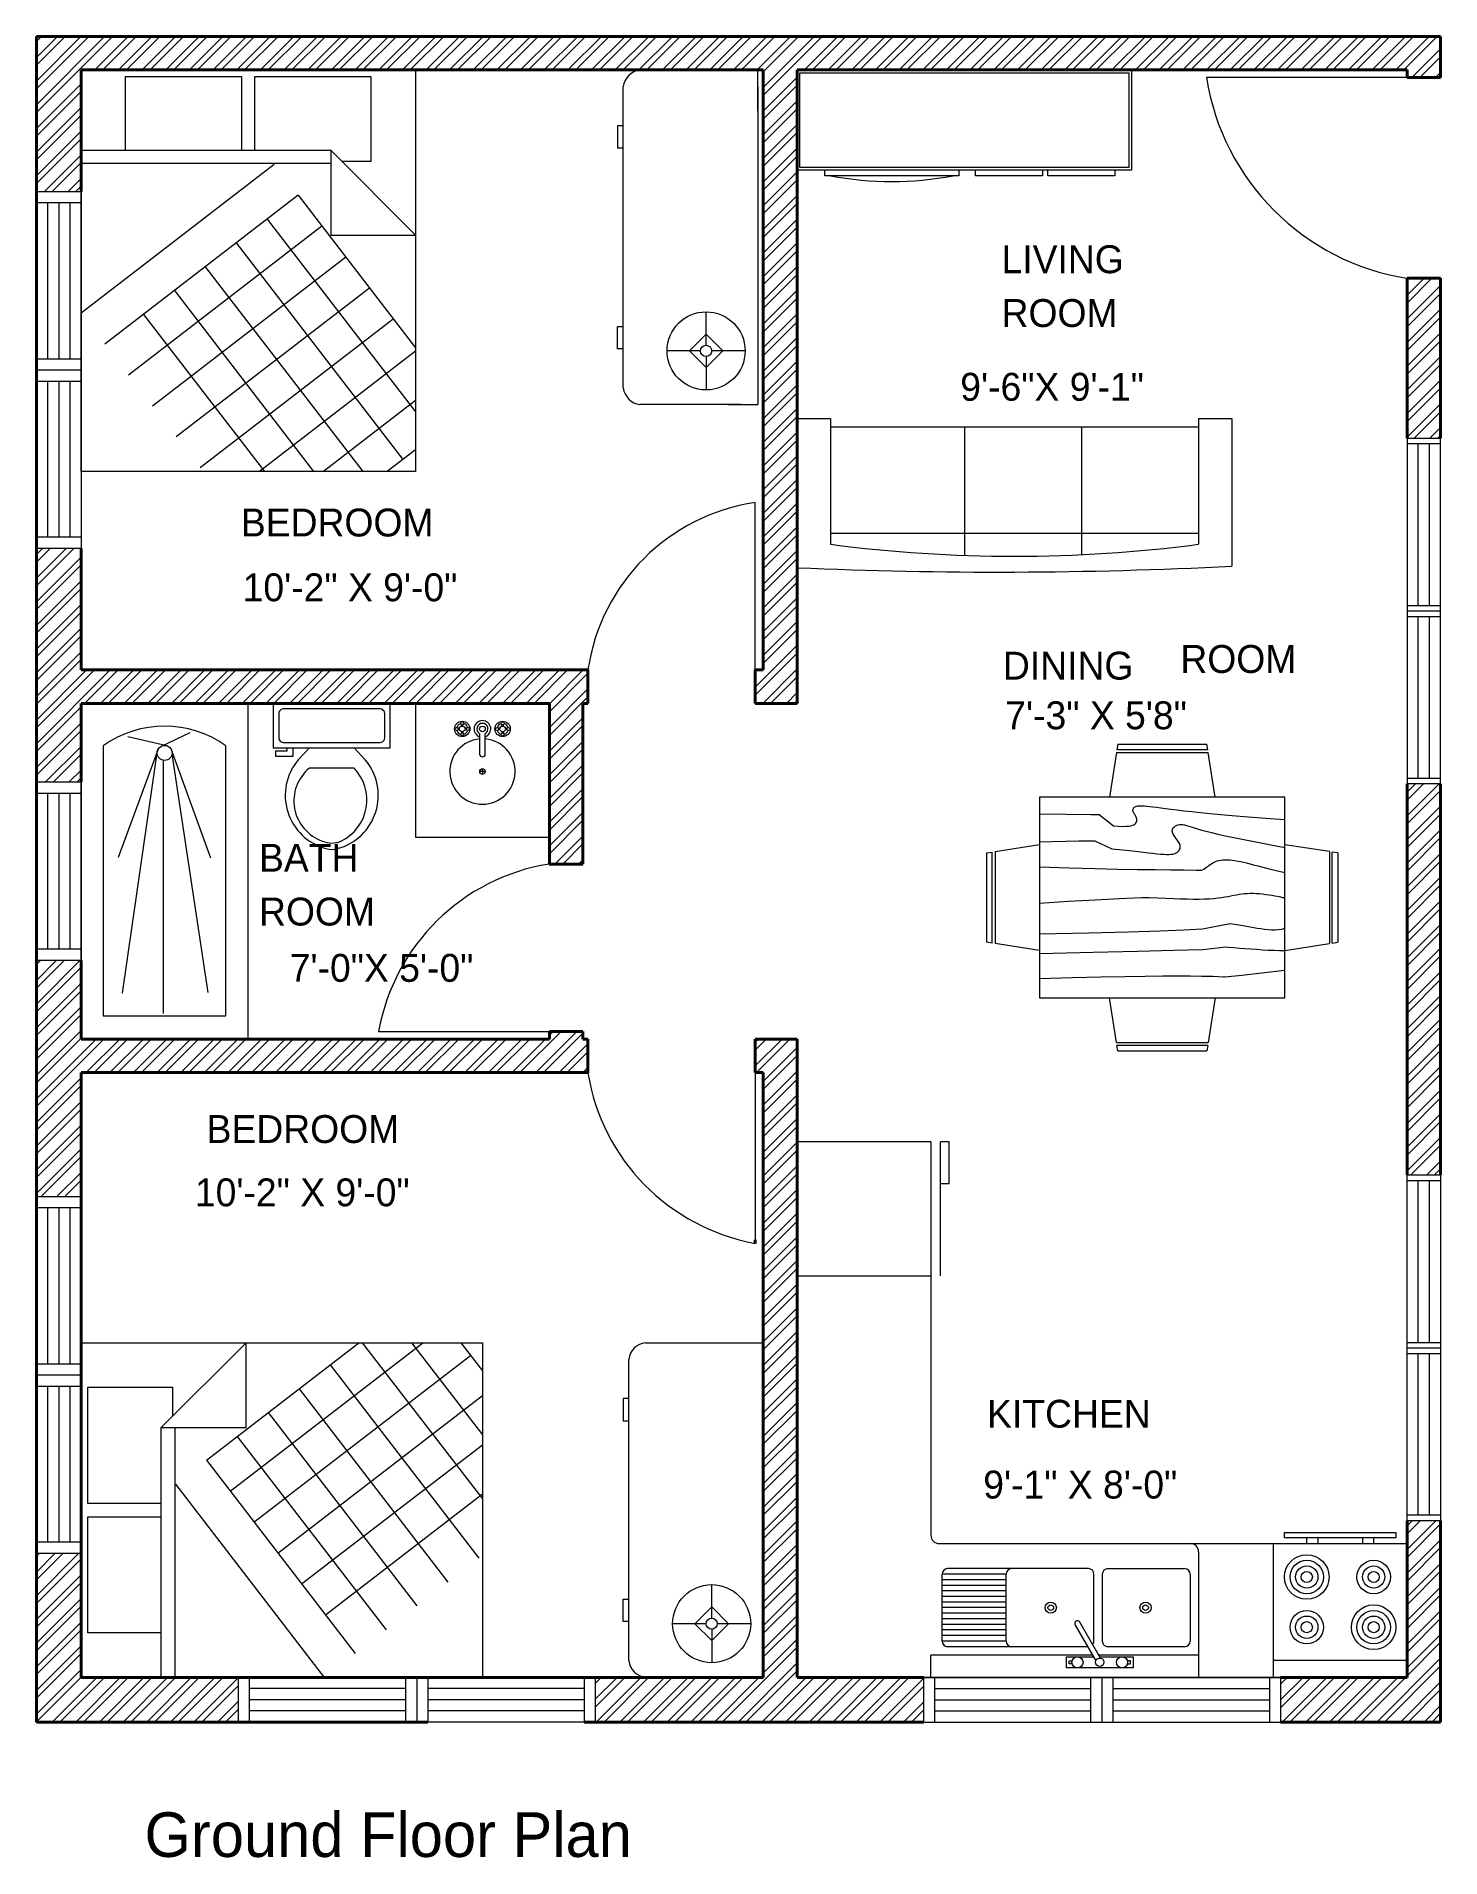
# Model space of a CAD drawing. Header units: inches. Extents: x 1010.6 to 1016.9, y -40.63 to -32.47.
import ezdxf

# ---------------------------------------------------------------- set-up
doc = ezdxf.new("R2010")
doc.units = ezdxf.units.IN
doc.header["$MEASUREMENT"] = 0
doc.layers.add('01-Text 1 50', color=250, linetype='Continuous')
doc.layers.add('01-Text 1 50 int', color=250, linetype='Continuous')
for name, color, linetype, lineweight in [('DOOR WINDOW 1 50', 251, 'Continuous', 9), ('FURNITURE D 1 50', 252, 'Continuous', 13), ('HATCH A1 1 50', 9, 'Continuous', 0), ('WALL 1 50', 250, 'Continuous', 40)]:
    doc.layers.add(name, color=color, linetype=linetype, lineweight=lineweight)
doc.styles.add('SS Projects_50_notes', font='', dxfattribs={"height": 0.2})
doc.styles.add('SS Projects_50_notes_interior', font='', dxfattribs={"height": 0.125})
doc.styles.get('SS Projects_50_notes').set_extended_font_data('Bahnschrift')
doc.styles.get('SS Projects_50_notes_interior').set_extended_font_data('Bahnschrift')

msp = doc.modelspace()

# ---------------------------------------------------------------- hatches: boundary and pattern name
at = {"layer": 'HATCH A1 1 50'}
h = msp.add_hatch(dxfattribs=at)
h.set_pattern_fill('ANSI32', color=256, scale=0.2)
h.paths.add_polyline_path([(1016.8957, -32.4661), (1010.5993, -32.4661), (1010.5993, -33.1606), (1010.7993, -33.1606), (1010.7993, -32.6161), (1012.2993, -32.6161), (1013.6478, -32.6161), (1013.7586, -32.6161), (1013.8086, -32.6161), (1013.8336, -32.6161), (1013.8586, -32.6161), (1013.8586, -35.3051), (1013.8226, -35.3051), (1013.8226, -35.4551), (1014.0102, -35.4551), (1014.0102, -32.6161), (1015.5102, -32.6161), (1016.7457, -32.6161), (1016.7457, -32.65), (1016.8957, -32.65)])
h.paths.add_polyline_path([(1013.0726, -35.3051), (1010.7993, -35.3051), (1010.7993, -34.7606), (1010.5993, -34.7606), (1010.5993, -35.8073), (1010.7993, -35.8073), (1010.7993, -35.4551), (1011.5493, -35.4551), (1012.8993, -35.4551), (1012.8993, -36.0551), (1012.8993, -36.1751), (1013.0493, -36.1751), (1013.0493, -35.4551), (1013.0726, -35.4551)])
h.paths.add_polyline_path([(1010.7993, -37.1095), (1013.0726, -37.1095), (1013.0726, -36.9595), (1013.0493, -36.9595), (1013.0493, -36.9251), (1012.8993, -36.9251), (1012.8993, -36.9595), (1010.7993, -36.9595), (1010.7993, -36.6073), (1010.5993, -36.6073), (1010.5993, -37.665), (1010.7993, -37.665)])
h.paths.add_polyline_path([(1011.5048, -39.8204), (1010.7993, -39.8204), (1010.7993, -39.265), (1010.5993, -39.265), (1010.5993, -40.0204), (1011.5048, -40.0204)])
h.paths.add_polyline_path([(1014.5779, -39.8204), (1014.0102, -39.8204), (1014.0102, -37.4204), (1014.0102, -36.9595), (1013.8226, -36.9595), (1013.8226, -37.1095), (1013.8586, -37.1095), (1013.8586, -39.8204), (1013.7245, -39.8204), (1013.1048, -39.8204), (1013.1048, -40.0204), (1014.5779, -40.0204)])
h.paths.add_polyline_path([(1016.8957, -39.1188), (1016.7457, -39.1188), (1016.7457, -39.8204), (1016.4457, -39.8204), (1016.1779, -39.8204), (1016.1779, -40.0204), (1016.8957, -40.0204)])
h.paths.add_polyline_path([(1016.8957, -35.8161), (1016.7457, -35.8161), (1016.7457, -37.5688), (1016.8957, -37.5688)])
h.paths.add_polyline_path([(1016.8957, -33.55), (1016.7457, -33.55), (1016.7457, -34.2661), (1016.8957, -34.2661)], flags=17)

# ---------------------------------------------------------------- linework, layer by layer
at = {"layer": 'DOOR WINDOW 1 50'}
for p, q in [((1016.7457, -32.65), (1015.8457, -32.65)), ((1010.5993, -33.1606), (1010.5993, -34.7606)), ((1010.5993, -33.1606), (1010.7993, -33.1606)), ((1010.5993, -33.2106), (1010.7993, -33.2106)), ((1010.6493, -33.2106), (1010.6493, -33.9106)), ((1010.6993, -33.2106), (1010.6993, -33.9106)), ((1010.7493, -33.2105), (1010.7493, -33.9106)), ((1010.7993, -33.1606), (1010.7993, -34.7606)), ((1010.5993, -33.9106), (1010.7993, -33.9106)), ((1010.5993, -33.9606), (1010.7993, -33.9606)), ((1010.5993, -34.0106), (1010.7993, -34.0106)), ((1010.6493, -34.0106), (1010.6493, -34.7106)), ((1010.6993, -34.0106), (1010.6993, -34.7106)), ((1010.7493, -34.0106), (1010.7493, -34.7106)), ((1016.7457, -34.2661), (1016.8957, -34.2661)), ((1016.7457, -34.2661), (1016.7457, -35.8161)), ((1016.8957, -35.8161), (1016.8957, -34.2661)), ((1016.7457, -34.2911), (1016.8957, -34.2911)), ((1016.7957, -35.0161), (1016.7957, -34.2911)), ((1016.8457, -35.0161), (1016.8457, -34.2911)), ((1013.8226, -35.3051), (1013.8226, -34.5551)), ((1010.7993, -34.7106), (1010.5993, -34.7106)), ((1010.7993, -34.7606), (1010.5993, -34.7606)), ((1016.7457, -35.0161), (1016.8957, -35.0161)), ((1016.7457, -35.0411), (1016.8957, -35.0411)), ((1016.7457, -35.0661), (1016.8957, -35.0661)), ((1016.7957, -35.7911), (1016.7957, -35.0661)), ((1016.8457, -35.7911), (1016.8457, -35.0661)), ((1010.5993, -35.8073), (1010.5993, -36.6073)), ((1010.5993, -35.8073), (1010.7993, -35.8073)), ((1010.7993, -36.6073), (1010.7993, -35.8073)), ((1016.8957, -35.7911), (1016.7457, -35.7911)), ((1016.8957, -35.8161), (1016.7457, -35.8161)), ((1010.5993, -35.8573), (1010.7993, -35.8573)), ((1010.6493, -35.8573), (1010.6493, -36.5573)), ((1010.6993, -35.8573), (1010.6993, -36.5573)), ((1010.7493, -35.8573), (1010.7493, -36.5573)), ((1010.7993, -36.5573), (1010.5993, -36.5573)), ((1010.7993, -36.6073), (1010.5993, -36.6073)), ((1012.1337, -36.9251), (1012.8993, -36.9251)), ((1013.8226, -37.1095), (1013.8226, -37.8595)), ((1016.7457, -37.5688), (1016.8957, -37.5688)), ((1016.7457, -39.1188), (1016.7457, -37.5688)), ((1016.7457, -37.5938), (1016.8957, -37.5938)), ((1016.7957, -38.3188), (1016.7957, -37.5938)), ((1016.8457, -38.3188), (1016.8457, -37.5938)), ((1016.8957, -37.5688), (1016.8957, -39.1188)), ((1010.5993, -37.665), (1010.5993, -39.265)), ((1010.5993, -37.665), (1010.7993, -37.665)), ((1010.7993, -37.665), (1010.7993, -39.265)), ((1010.5993, -37.715), (1010.7993, -37.715)), ((1010.6493, -37.715), (1010.6493, -38.415)), ((1010.6993, -37.715), (1010.6993, -38.415)), ((1010.7493, -37.7148), (1010.7493, -38.415)), ((1016.7457, -38.3188), (1016.8957, -38.3188)), ((1016.7457, -38.3438), (1016.8957, -38.3438)), ((1010.5993, -38.415), (1010.7993, -38.415)), ((1016.7457, -38.3688), (1016.8957, -38.3688)), ((1016.7957, -39.0938), (1016.7957, -38.3688)), ((1016.8457, -39.0938), (1016.8457, -38.3688)), ((1010.5993, -38.465), (1010.7993, -38.465)), ((1010.5993, -38.515), (1010.7993, -38.515)), ((1010.6493, -38.515), (1010.6493, -39.215)), ((1010.6993, -38.515), (1010.6993, -39.215)), ((1010.7493, -38.515), (1010.7493, -39.215)), ((1016.8957, -39.0938), (1016.7457, -39.0938)), ((1016.8957, -39.1188), (1016.7457, -39.1188)), ((1010.7993, -39.215), (1010.5993, -39.215)), ((1010.7993, -39.265), (1010.5993, -39.265)), ((1013.1048, -39.8204), (1011.5048, -39.8204)), ((1011.5048, -40.0204), (1011.5048, -39.8204)), ((1011.5548, -40.0204), (1011.5548, -39.8204)), ((1012.2548, -39.8204), (1012.2548, -40.0204)), ((1012.3048, -39.8204), (1012.3048, -40.0204)), ((1012.3548, -39.8204), (1012.3548, -40.0204)), ((1013.0548, -39.8204), (1013.0548, -40.0204)), ((1013.1048, -39.8204), (1013.1048, -40.0204)), ((1014.5779, -40.0204), (1014.5779, -39.8204)), ((1014.5779, -39.8204), (1016.1779, -39.8204)), ((1014.6279, -40.0204), (1014.6279, -39.8204)), ((1015.3279, -40.0204), (1015.3279, -39.8204)), ((1015.3779, -40.0204), (1015.3779, -39.8204)), ((1015.4279, -40.0204), (1015.4279, -39.8204)), ((1016.1279, -39.8204), (1016.1279, -40.0204)), ((1016.1779, -39.8204), (1016.1779, -40.0204)), ((1012.2548, -39.8704), (1011.5548, -39.8704)), ((1013.0548, -39.8704), (1012.3548, -39.8704)), ((1014.6278, -39.8705), (1015.3279, -39.8705)), ((1015.4279, -39.8705), (1016.1279, -39.8705)), ((1012.2548, -39.9204), (1011.5548, -39.9204)), ((1012.2548, -39.9704), (1011.5548, -39.9704)), ((1013.0548, -39.9204), (1012.3548, -39.9204)), ((1013.0549, -39.9704), (1012.3548, -39.9704)), ((1014.6279, -39.9204), (1015.3279, -39.9204)), ((1014.6279, -39.9704), (1015.3279, -39.9704)), ((1015.4279, -39.9204), (1016.1279, -39.9204)), ((1015.4279, -39.9704), (1016.1279, -39.9704)), ((1013.1048, -40.0204), (1011.5048, -40.0204)), ((1014.5779, -40.0204), (1016.1779, -40.0204))]:
    msp.add_line(p, q, dxfattribs=at)
for centre, radius, start, end in [((1016.9144, -32.4812), 1.082, 188.97372, 261.02628), ((1013.9519, -35.4347), 0.8891, 98.36411, 171.5164), ((1013.046, -37.0903), 0.9271, 99.19766, 169.73557), ((1013.9878, -36.9629), 0.9271, 189.19766, 259.73557)]:
    msp.add_arc(centre, radius, start, end, dxfattribs=at)
at = {"layer": 'FURNITURE D 1 50', "linetype": 'Continuous'}
for p, q in [((1010.7993, -34.4161), (1010.7993, -32.6161)), ((1010.7993, -32.6161), (1012.2993, -32.6161)), ((1010.9993, -32.6461), (1011.5193, -32.6461)), ((1010.9993, -32.9761), (1010.9993, -32.6461)), ((1011.5193, -32.6461), (1011.5193, -32.9761)), ((1011.5793, -32.6461), (1012.0993, -32.6461)), ((1011.5793, -32.9761), (1011.5793, -32.6461)), ((1012.0993, -32.6461), (1012.0993, -33.0261)), ((1012.2993, -32.6161), (1012.2993, -34.4161)), ((1013.3052, -32.6161), (1013.7586, -32.6161)), ((1014.0102, -33.0661), (1014.0102, -32.6161)), ((1014.0102, -32.6161), (1015.5102, -32.6161)), ((1014.0227, -33.0536), (1014.0227, -32.6286)), ((1014.0227, -32.6286), (1015.4977, -32.6286)), ((1015.4977, -32.6286), (1015.4977, -33.0536)), ((1015.5102, -32.6161), (1015.5102, -33.0661)), ((1013.2302, -34.0411), (1013.2302, -32.6911)), ((1013.8336, -32.6911), (1013.8336, -34.0411)), ((1013.2302, -32.8661), (1013.2052, -32.8661)), ((1013.2052, -32.8661), (1013.2052, -32.9661)), ((1013.2052, -32.9661), (1013.2302, -32.9661)), ((1010.7993, -32.9761), (1011.9193, -32.9761)), ((1011.9193, -33.0361), (1010.7993, -33.0361)), ((1012.2993, -33.3561), (1011.9193, -32.9761)), ((1011.9193, -32.9761), (1011.9193, -33.3561)), ((1012.0993, -33.0261), (1011.9693, -33.0261)), ((1015.4977, -33.0536), (1014.0227, -33.0536)), ((1015.5102, -33.0661), (1014.0102, -33.0661)), ((1014.1352, -33.0911), (1014.1352, -33.0661)), ((1014.7352, -33.0911), (1014.1352, -33.0911)), ((1014.7352, -33.0661), (1014.7352, -33.0911)), ((1014.8102, -33.0911), (1014.8102, -33.0661)), ((1015.1102, -33.0911), (1014.8102, -33.0911)), ((1015.1102, -33.0661), (1015.1102, -33.0911)), ((1015.1352, -33.0911), (1015.1352, -33.0661)), ((1015.4352, -33.0911), (1015.1352, -33.0911)), ((1015.4352, -33.0661), (1015.4352, -33.0911)), ((1011.9193, -33.3561), (1012.2993, -33.3561)), ((1013.6022, -33.8503), (1013.6022, -33.7003)), ((1013.2052, -33.7661), (1013.2302, -33.7661)), ((1013.2052, -33.8661), (1013.2052, -33.7661)), ((1013.2302, -33.8661), (1013.2052, -33.8661)), ((1013.6022, -33.8003), (1013.5272, -33.8753)), ((1013.6772, -33.8753), (1013.6022, -33.8003)), ((1013.5772, -33.8753), (1013.4272, -33.8753)), ((1013.5272, -33.8753), (1013.6022, -33.9503)), ((1013.6022, -33.9503), (1013.6772, -33.8753)), ((1013.6022, -33.9003), (1013.6022, -34.0503)), ((1013.7772, -33.8753), (1013.6272, -33.8753)), ((1013.7586, -34.1161), (1013.3052, -34.1161)), ((1014.1602, -34.1788), (1014.1602, -34.7421)), ((1015.8102, -34.1788), (1015.8102, -34.7421)), ((1015.8102, -34.2178), (1014.1602, -34.2178)), ((1015.8102, -34.6943), (1014.1602, -34.6943)), ((1015.4477, -35.6379), (1015.4438, -35.6629)), ((1015.4477, -35.638), (1015.4438, -35.663)), ((1015.8517, -35.6629), (1015.4439, -35.6629)), ((1015.8517, -35.663), (1015.4439, -35.663)), ((1015.4477, -35.6379), (1015.8477, -35.6379)), ((1015.4477, -35.638), (1015.8477, -35.638)), ((1015.8516, -35.663), (1015.8477, -35.6379)), ((1015.4419, -35.6754), (1015.4106, -35.8755)), ((1015.4419, -35.6755), (1015.4106, -35.8755)), ((1015.442, -35.6754), (1015.8537, -35.6754)), ((1015.442, -35.6755), (1015.8537, -35.6755)), ((1015.8848, -35.8755), (1015.8536, -35.6754)), ((1015.8848, -35.8754), (1015.0977, -35.8754)), ((1015.0977, -35.8754), (1015.0977, -36.7754)), ((1016.1977, -35.8755), (1015.4106, -35.8755)), ((1016.1977, -36.7755), (1016.1977, -35.8755)), ((1014.8602, -36.1254), (1014.8852, -36.1215)), ((1014.8602, -36.1254), (1014.8602, -36.5254)), ((1014.8852, -36.5294), (1014.8852, -36.1216)), ((1014.8977, -36.1196), (1015.0978, -36.0883)), ((1014.8977, -36.1197), (1014.8977, -36.5314)), ((1016.3977, -36.1196), (1016.1977, -36.0884)), ((1016.3977, -36.1197), (1016.3977, -36.5315)), ((1016.4352, -36.1255), (1016.4102, -36.1216)), ((1016.4102, -36.5294), (1016.4102, -36.1217)), ((1016.4352, -36.1255), (1016.4352, -36.5255)), ((1014.8852, -36.5293), (1014.8602, -36.5254)), ((1015.0978, -36.5625), (1014.8977, -36.5313)), ((1016.1977, -36.5626), (1016.3977, -36.5314)), ((1016.4102, -36.5294), (1016.4352, -36.5255)), ((1015.0977, -36.7754), (1015.8848, -36.7754)), ((1015.4419, -36.9755), (1015.4106, -36.7754)), ((1015.4106, -36.7755), (1016.1977, -36.7755)), ((1015.8848, -36.7754), (1015.8536, -36.9754)), ((1015.8848, -36.7754), (1015.8536, -36.9755)), ((1015.442, -36.9754), (1015.8537, -36.9754)), ((1015.442, -36.9755), (1015.8537, -36.9755)), ((1015.4477, -37.013), (1015.4438, -36.9879)), ((1015.8517, -36.9879), (1015.4439, -36.9879)), ((1015.8517, -36.988), (1015.4439, -36.988)), ((1015.4477, -37.0129), (1015.8477, -37.0129)), ((1015.4477, -37.013), (1015.8477, -37.013)), ((1015.8516, -36.9879), (1015.8477, -37.0129)), ((1015.8516, -36.988), (1015.8477, -37.013)), ((1010.7993, -39.8204), (1010.7993, -38.3204)), ((1010.7993, -38.3204), (1012.5993, -38.3204)), ((1011.5393, -38.3204), (1011.1593, -38.7004)), ((1011.5393, -38.7004), (1011.5393, -38.3204)), ((1013.3302, -38.3204), (1013.7836, -38.3204)), ((1013.2552, -39.7454), (1013.2552, -38.3954)), ((1013.8586, -38.3954), (1013.8586, -39.7454)), ((1010.8293, -38.5204), (1011.2093, -38.5204)), ((1010.8293, -39.0404), (1010.8293, -38.5204)), ((1011.2093, -38.5204), (1011.2093, -38.6504)), ((1013.2552, -38.5704), (1013.2302, -38.5704)), ((1013.2302, -38.5704), (1013.2302, -38.6704)), ((1013.2302, -38.6704), (1013.2552, -38.6704)), ((1011.1593, -39.8204), (1011.1593, -38.7004)), ((1011.1593, -38.7004), (1011.5393, -38.7004)), ((1011.2193, -38.7004), (1011.2193, -39.8204)), ((1011.1593, -39.0404), (1010.8293, -39.0404)), ((1010.8293, -39.1004), (1011.1593, -39.1004)), ((1010.8293, -39.6204), (1010.8293, -39.1004)), ((1013.6272, -39.5547), (1013.6272, -39.4047)), ((1013.2302, -39.4704), (1013.2552, -39.4704)), ((1013.2302, -39.5704), (1013.2302, -39.4704)), ((1013.2552, -39.5704), (1013.2302, -39.5704)), ((1013.6022, -39.5797), (1013.4522, -39.5797)), ((1013.6272, -39.5047), (1013.5522, -39.5797)), ((1013.5522, -39.5797), (1013.6272, -39.6547)), ((1013.7022, -39.5797), (1013.6272, -39.5047)), ((1013.6272, -39.6547), (1013.7022, -39.5797)), ((1013.8022, -39.5797), (1013.6522, -39.5797)), ((1011.1593, -39.6204), (1010.8293, -39.6204)), ((1013.6272, -39.6047), (1013.6272, -39.7547)), ((1012.5993, -39.8204), (1010.7993, -39.8204)), ((1013.7836, -39.8204), (1013.3302, -39.8204))]:
    msp.add_line(p, q, dxfattribs=at)
at = {"layer": 'FURNITURE D 1 50'}
for p, q in [((1013.6754, -32.6161), (1013.8336, -32.6161)), ((1013.8336, -32.8009), (1013.8336, -32.6161)), ((1011.6658, -33.0394), (1010.7993, -33.7066)), ((1011.7726, -33.178), (1010.9061, -33.8452)), ((1011.7726, -33.178), (1012.2993, -33.8621)), ((1011.6339, -33.2848), (1012.2993, -34.149)), ((1011.8793, -33.3167), (1011.0129, -33.9839)), ((1011.9861, -33.4554), (1011.1196, -34.1226)), ((1011.4952, -33.3916), (1012.2426, -34.3622)), ((1011.3566, -33.4984), (1012.0631, -34.4159)), ((1011.2179, -33.6051), (1011.8423, -34.4159)), ((1012.0929, -33.594), (1011.2264, -34.2612)), ((1011.0793, -33.7119), (1011.6214, -34.4159)), ((1012.1996, -33.7327), (1011.3332, -34.3999)), ((1012.2993, -33.8768), (1011.5992, -34.4159)), ((1013.8336, -33.9962), (1013.8336, -34.1161)), ((1012.2993, -34.0976), (1011.886, -34.4159)), ((1013.6995, -34.1161), (1013.8336, -34.1161)), ((1014.7602, -34.2178), (1014.7602, -34.7911)), ((1015.2852, -34.2178), (1015.2852, -34.788)), ((1012.2993, -34.3185), (1012.1728, -34.4159)), ((1012.2993, -34.4161), (1010.7993, -34.4161)), ((1014.0102, -34.8288), (1014.0102, -34.8471)), ((1015.9602, -34.8288), (1015.9602, -34.8399)), ((1011.5493, -35.4551), (1010.7993, -35.4551)), ((1012.1611, -35.6051), (1012.1611, -35.5051)), ((1012.4967, -35.5666), (1012.49, -35.5666)), ((1012.4967, -35.5728), (1012.49, -35.5728)), ((1012.5056, -35.5577), (1012.5056, -35.5509)), ((1012.5056, -35.5817), (1012.5056, -35.5884)), ((1012.5118, -35.5576), (1012.5118, -35.5509)), ((1012.5118, -35.5817), (1012.5118, -35.5884)), ((1012.5207, -35.5666), (1012.5275, -35.5666)), ((1012.5208, -35.5728), (1012.5275, -35.5728)), ((1012.6779, -35.5666), (1012.6712, -35.5666)), ((1012.678, -35.5728), (1012.6712, -35.5728)), ((1012.6868, -35.5577), (1012.6868, -35.5509)), ((1012.6868, -35.5817), (1012.6868, -35.5884)), ((1012.6931, -35.5576), (1012.6931, -35.5509)), ((1012.6931, -35.5817), (1012.6931, -35.5884)), ((1012.7019, -35.5666), (1012.7087, -35.5666)), ((1012.702, -35.5728), (1012.7087, -35.5728)), ((1011.145, -35.6608), (1010.9661, -36.1465)), ((1011.1841, -35.6449), (1011.009, -35.6057)), ((1011.1598, -35.6468), (1011.2891, -35.5859)), ((1011.2039, -35.6613), (1011.3798, -36.1477)), ((1011.7236, -35.6676), (1011.7236, -35.6551)), ((1011.7486, -35.6551), (1011.7486, -35.6926)), ((1011.8236, -35.6551), (1011.7736, -35.7077)), ((1012.0236, -35.6551), (1012.0736, -35.7077)), ((1012.5868, -35.5913), (1012.5868, -35.6822)), ((1012.6118, -35.6822), (1012.6118, -35.5913)), ((1010.9848, -36.7545), (1011.1408, -35.6768)), ((1011.1678, -35.7099), (1011.1678, -36.8453)), ((1011.3693, -36.7514), (1011.2076, -35.6815)), ((1011.6736, -35.6676), (1011.7236, -35.6676)), ((1011.6736, -35.6926), (1011.6736, -35.6676)), ((1011.7486, -35.6926), (1011.6736, -35.6926)), ((1012.0236, -35.7449), (1011.8236, -35.7449)), ((1012.5993, -35.7605), (1012.5994, -35.7483)), ((1012.6115, -35.7605), (1012.5871, -35.7605)), ((1012.5993, -35.7605), (1012.5998, -35.7727)), ((1014.0102, -37.4204), (1014.0102, -39.8204)), ((1014.6102, -37.4204), (1014.6102, -39.1829)), ((1014.6539, -38.0204), (1014.6539, -37.4204)), ((1011.3613, -38.8472), (1012.0454, -38.3204)), ((1011.4681, -38.9859), (1012.3322, -38.3204)), ((1012.06, -38.3204), (1012.5992, -39.0206)), ((1012.2809, -38.3204), (1012.5992, -38.7338)), ((1012.5018, -38.3204), (1012.5992, -38.4469)), ((1012.5993, -38.3204), (1012.5993, -39.8204)), ((1013.7004, -38.3204), (1013.8586, -38.3204)), ((1013.8586, -38.5053), (1013.8586, -38.3204)), ((1011.5749, -39.1245), (1012.5454, -38.3771)), ((1011.9159, -38.4201), (1012.5831, -39.2866)), ((1011.6816, -39.2632), (1012.5992, -38.5566)), ((1011.7773, -38.5269), (1012.4445, -39.3934)), ((1011.6386, -38.6337), (1012.3058, -39.5001)), ((1011.5, -38.7404), (1012.1672, -39.6069)), ((1011.3613, -38.8472), (1012.0285, -39.7137)), ((1011.7884, -39.4018), (1012.5992, -38.7775)), ((1011.2227, -38.954), (1011.8899, -39.8204)), ((1011.8952, -39.5405), (1012.5992, -38.9984)), ((1014.6477, -39.2204), (1016.4457, -39.2204)), ((1015.8102, -39.2579), (1015.8102, -39.8204)), ((1016.2957, -39.2204), (1016.2957, -39.1954)), ((1016.3457, -39.1954), (1016.3457, -39.2204)), ((1016.5457, -39.1954), (1016.5457, -39.2204)), ((1016.5957, -39.2204), (1016.5957, -39.1954)), ((1015.3164, -39.3329), (1014.6852, -39.3329)), ((1014.6602, -39.6579), (1014.6602, -39.3579)), ((1014.9477, -39.3579), (1014.6602, -39.3579)), ((1014.9477, -39.3829), (1014.6602, -39.3829)), ((1014.9477, -39.4079), (1014.6602, -39.4079)), ((1015.3414, -39.6579), (1015.3414, -39.3579)), ((1015.3789, -39.3579), (1015.3789, -39.6579)), ((1014.9477, -39.4329), (1014.6602, -39.4329)), ((1014.9477, -39.4579), (1014.6602, -39.4579)), ((1014.9477, -39.4829), (1014.6602, -39.4829)), ((1014.9477, -39.5079), (1014.6602, -39.5079)), ((1014.9477, -39.5329), (1014.6602, -39.5329)), ((1014.9477, -39.5579), (1014.6602, -39.5579)), ((1014.9477, -39.5829), (1014.6602, -39.5829)), ((1015.3712, -39.7341), (1015.2783, -39.5733)), ((1014.9477, -39.6079), (1014.6602, -39.6079)), ((1014.9477, -39.6329), (1014.6602, -39.6329)), ((1014.9477, -39.6579), (1014.6602, -39.6579)), ((1015.2567, -39.5858), (1015.3496, -39.7466)), ((1013.8586, -39.7006), (1013.8586, -39.8204)), ((1014.6102, -39.8204), (1014.6102, -39.7204)), ((1015.3342, -39.7204), (1014.6102, -39.7204)), ((1015.3125, -39.6829), (1014.6852, -39.6829)), ((1015.23, -39.7465), (1015.244, -39.7465)), ((1015.23, -39.759), (1015.23, -39.7465)), ((1015.3125, -39.6829), (1015.3128, -39.6829)), ((1015.3342, -39.7204), (1015.3344, -39.7204)), ((1015.8102, -39.7204), (1015.3633, -39.7204)), ((1015.505, -39.7465), (1015.4911, -39.7465)), ((1015.505, -39.759), (1015.505, -39.7465)), ((1016.7457, -39.7454), (1016.1457, -39.7454)), ((1013.7245, -39.8204), (1013.8586, -39.8204)), ((1016.7457, -39.8204), (1014.0102, -39.8204)), ((1015.244, -39.759), (1015.23, -39.759)), ((1015.4911, -39.759), (1015.505, -39.759))]:
    msp.add_line(p, q, dxfattribs=at)
at = {"layer": 'FURNITURE D 1 50', "linetype": 'Continuous'}
for points in [[(1014.0102, -34.8288), (1014.0102, -34.1788), (1014.1602, -34.1788)], [(1015.8102, -34.1788), (1015.9602, -34.1788), (1015.9602, -34.8288)], [(1015.0977, -35.9504), (1015.2183, -35.951), (1015.3275, -35.9526), (1015.3645, -35.9535)], [(1015.3645, -35.9535), (1015.429, -36.0047), (1015.4512, -36.0058), (1015.4697, -36.0063), (1015.4849, -36.006), (1015.4972, -36.0052), (1015.5069, -36.0037), (1015.5145, -36.0017), (1015.5203, -35.9992), (1015.5248, -35.9963), (1015.5282, -35.993), (1015.5308, -35.9894), (1015.5325, -35.9855), (1015.5334, -35.9815), (1015.5337, -35.9773), (1015.5333, -35.9732), (1015.5324, -35.9691), (1015.5311, -35.9651), (1015.5293, -35.9613), (1015.5273, -35.9576), (1015.5252, -35.9541), (1015.523, -35.9507), (1015.5209, -35.9475), (1015.519, -35.9443), (1015.5175, -35.9411), (1015.5165, -35.938), (1015.516, -35.9349), (1015.5161, -35.9318), (1015.5168, -35.9288), (1015.518, -35.926), (1015.5199, -35.9234), (1015.5223, -35.921), (1015.5254, -35.9189), (1015.529, -35.9172), (1015.5332, -35.9158), (1015.5382, -35.9148), (1015.544, -35.9142), (1015.5508, -35.914), (1015.5589, -35.9142), (1015.5682, -35.9148), (1015.579, -35.9158), (1015.5915, -35.9172), (1015.6057, -35.9189), (1015.622, -35.921), (1015.6406, -35.9235), (1015.6619, -35.9263), (1015.6862, -35.9293), (1015.7138, -35.9327), (1015.745, -35.9363), (1015.78, -35.9401), (1015.8192, -35.9441), (1015.8624, -35.9482), (1015.9095, -35.9526), (1015.9604, -35.957), (1016.0147, -35.9615), (1016.0725, -35.9661), (1016.1336, -35.9708), (1016.1977, -35.9755)], [(1015.0977, -36.0754), (1015.2733, -36.0719), (1015.3458, -36.0711)], [(1015.3458, -36.0711), (1015.4212, -36.1067), (1015.4544, -36.1099), (1015.4852, -36.113), (1015.5138, -36.1161), (1015.54, -36.1191), (1015.5641, -36.122), (1015.586, -36.1247), (1015.6059, -36.1271), (1015.6238, -36.1291), (1015.6398, -36.1307), (1015.654, -36.1317), (1015.6664, -36.1322), (1015.6772, -36.1322), (1015.6866, -36.1316), (1015.6946, -36.1304), (1015.7015, -36.1288), (1015.7073, -36.1268), (1015.7123, -36.1242), (1015.7165, -36.1213), (1015.7201, -36.118), (1015.7231, -36.1144), (1015.7254, -36.1104), (1015.7272, -36.1062), (1015.7282, -36.1018), (1015.7285, -36.0973), (1015.7281, -36.0927), (1015.7269, -36.088), (1015.725, -36.0833), (1015.7224, -36.0786), (1015.7193, -36.0739), (1015.716, -36.0692), (1015.7124, -36.0646), (1015.7087, -36.0599), (1015.7052, -36.0552), (1015.7019, -36.0505), (1015.699, -36.0458), (1015.6965, -36.0411), (1015.6946, -36.0365), (1015.6933, -36.032), (1015.6927, -36.0276), (1015.6928, -36.0232), (1015.6938, -36.0191), (1015.6956, -36.0151), (1015.6985, -36.0113), (1015.7022, -36.0078), (1015.7067, -36.0047), (1015.712, -36.0021), (1015.718, -36), (1015.7246, -35.9987), (1015.7318, -35.9981), (1015.7394, -35.9984), (1015.7475, -35.9997), (1015.7563, -36.0018), (1015.7662, -36.0048), (1015.7775, -36.0084), (1015.7907, -36.0127), (1015.806, -36.0176), (1015.8239, -36.0229), (1015.8446, -36.0286), (1015.8686, -36.0346), (1015.8967, -36.0412), (1015.9297, -36.0483), (1015.9684, -36.0563), (1016.0138, -36.0654), (1016.0665, -36.0756), (1016.1276, -36.0873), (1016.1977, -36.1005)], [(1015.8236, -36.2029), (1015.826, -36.2019), (1015.8333, -36.198), (1015.8399, -36.194), (1015.8459, -36.1898), (1015.8515, -36.1857), (1015.8569, -36.1816), (1015.8623, -36.1776), (1015.8679, -36.1738), (1015.8737, -36.1702), (1015.8799, -36.167), (1015.8865, -36.164), (1015.8936, -36.1615), (1015.9013, -36.1594), (1015.9096, -36.1578), (1015.9186, -36.1567), (1015.9283, -36.1562), (1015.9388, -36.1563), (1015.9499, -36.1569), (1015.9615, -36.158), (1015.9737, -36.1596), (1015.9862, -36.1617), (1015.9991, -36.1642), (1016.0123, -36.1672), (1016.0258, -36.1705), (1016.0404, -36.1743), (1016.0569, -36.1787), (1016.0761, -36.1838), (1016.099, -36.1897), (1016.1263, -36.1965), (1016.1589, -36.2042), (1016.1977, -36.213)], [(1015.0977, -36.1879), (1015.2298, -36.1921), (1015.346, -36.1952), (1015.4478, -36.1975), (1015.537, -36.1991), (1015.6152, -36.2003), (1015.6839, -36.2011), (1015.7449, -36.2018), (1015.7998, -36.2025), (1015.8236, -36.2029)], [(1015.5714, -36.3248), (1015.5894, -36.3255), (1015.6275, -36.327), (1015.6636, -36.3285), (1015.6977, -36.3298), (1015.7298, -36.331), (1015.7598, -36.3318), (1015.7877, -36.3322), (1015.8136, -36.3322), (1015.8373, -36.3317), (1015.8589, -36.3307), (1015.8786, -36.3291), (1015.8966, -36.3272), (1015.9131, -36.325), (1015.9283, -36.3225), (1015.9425, -36.32), (1015.9558, -36.3175), (1015.9686, -36.3151), (1015.9809, -36.3128), (1015.993, -36.3108), (1016.005, -36.3091), (1016.017, -36.3078), (1016.0292, -36.3068), (1016.0418, -36.3063), (1016.0549, -36.3062), (1016.0686, -36.3067), (1016.0829, -36.3078), (1016.0977, -36.3093), (1016.1124, -36.3112), (1016.1268, -36.3132), (1016.1402, -36.3154), (1016.1525, -36.3176), (1016.1631, -36.3196), (1016.1717, -36.3213), (1016.178, -36.3227), (1016.1823, -36.3237), (1016.1853, -36.3245), (1016.1874, -36.325), (1016.1892, -36.3253), (1016.1912, -36.3254), (1016.1938, -36.3255), (1016.1977, -36.3255)], [(1015.0977, -36.3504), (1015.2279, -36.3419), (1015.3472, -36.335), (1015.4564, -36.3295), (1015.5563, -36.3253), (1015.5714, -36.3248)], [(1015.0977, -36.4879), (1015.3181, -36.4832), (1015.4956, -36.4786), (1015.636, -36.474), (1015.745, -36.4694), (1015.8283, -36.465), (1015.9522, -36.4411)], [(1015.9522, -36.4411), (1015.972, -36.4442), (1015.9906, -36.4473), (1016.0083, -36.4504), (1016.0252, -36.4534), (1016.0417, -36.4563), (1016.0578, -36.4592), (1016.0738, -36.4619), (1016.0898, -36.4646), (1016.1059, -36.4669), (1016.1219, -36.4688), (1016.1377, -36.4699), (1016.1533, -36.4701), (1016.1685, -36.4691), (1016.1834, -36.4668), (1016.1977, -36.463)], [(1015.0977, -36.5754), (1015.3377, -36.5708), (1015.536, -36.5662), (1015.6981, -36.5617), (1015.8292, -36.5575), (1015.9325, -36.547)], [(1015.9325, -36.547), (1015.9446, -36.5478), (1015.9689, -36.5496), (1015.9936, -36.5515), (1016.0189, -36.5535), (1016.0448, -36.5555), (1016.071, -36.5574), (1016.0972, -36.5592), (1016.1232, -36.5607), (1016.1488, -36.5619), (1016.1737, -36.5627), (1016.1977, -36.563)], [(1015.0977, -36.6879), (1015.2455, -36.6838), (1015.3719, -36.6807), (1015.4794, -36.6786), (1015.5708, -36.6773), (1015.6485, -36.6766), (1015.7151, -36.6765), (1015.7734, -36.6768), (1015.8258, -36.6775), (1015.8747, -36.6784), (1015.9228, -36.6814)], [(1015.9228, -36.6814), (1015.9285, -36.6809), (1016.0043, -36.6732), (1016.0934, -36.6631), (1016.1977, -36.6505)]]:
    msp.add_lwpolyline(points, dxfattribs=at)
at = {"layer": 'FURNITURE D 1 50'}
for points in [[(1010.7993, -35.4551), (1010.7993, -36.9551), (1011.5493, -36.9551), (1011.5493, -35.4551)], [(1012.1361, -35.4801), (1011.7111, -35.4801)], [(1011.6861, -35.5051), (1011.6861, -35.6051)], [(1010.8993, -35.6454), (1010.8993, -36.8551), (1011.4493, -36.8551), (1011.4493, -35.6454)], [(1011.7111, -35.6301), (1012.1361, -35.6301)], [(1014.6102, -37.4204), (1014.0102, -37.4204)], [(1014.6539, -37.6076), (1014.6915, -37.6076), (1014.6915, -37.4204), (1014.6539, -37.4204)], [(1014.0102, -38.0204), (1014.6102, -38.0204)], [(1016.6957, -39.1954), (1016.1957, -39.1954), (1016.1957, -39.1704), (1016.6957, -39.1704)], [(1016.6957, -39.1704), (1016.6957, -39.1954)], [(1016.1457, -39.8204), (1016.1457, -39.2204)], [(1016.4457, -39.2204), (1016.7457, -39.2204), (1016.7457, -39.8204), (1016.4457, -39.8204)], [(1015.4039, -39.3329), (1015.7477, -39.3329)], [(1014.9477, -39.6579), (1014.9477, -39.3579)], [(1015.7727, -39.3579), (1015.7727, -39.6579)], [(1015.3677, -39.7277), (1015.5175, -39.7277), (1015.5175, -39.7777), (1015.2175, -39.7777), (1015.2175, -39.7277), (1015.3387, -39.7277)], [(1015.7477, -39.6829), (1015.4039, -39.6829)]]:
    msp.add_lwpolyline(points, dxfattribs=at)
for points in [[(1012.1861, -35.6551), (1012.1861, -35.4551), (1011.6611, -35.4551), (1011.6611, -35.6551)], [(1012.2993, -36.0551), (1012.8993, -36.0551), (1012.8993, -35.4551), (1012.2993, -35.4551)]]:
    msp.add_lwpolyline(points, close=True, dxfattribs=at)
at = {"layer": 'FURNITURE D 1 50', "linetype": 'Continuous'}
for centre, radius in [((1013.6022, -33.8753), 0.175), ((1013.6022, -33.8753), 0.025), ((1013.6272, -39.5797), 0.175), ((1013.6272, -39.5797), 0.025)]:
    msp.add_circle(centre, radius, dxfattribs=at)
at = {"layer": 'FURNITURE D 1 50'}
for centre, radius in [((1012.5087, -35.5697), 0.0344), ((1012.4837, -35.5697), 0.00699), ((1012.5087, -35.5697), 0.0125), ((1012.5087, -35.5447), 0.00699), ((1012.5337, -35.5697), 0.00699), ((1012.5993, -35.5697), 0.0125), ((1012.69, -35.5697), 0.0344), ((1012.665, -35.5697), 0.00699), ((1012.69, -35.5697), 0.0125), ((1012.69, -35.5447), 0.00699), ((1012.715, -35.5697), 0.00699), ((1011.1743, -35.677), 0.0335), ((1012.5087, -35.5947), 0.00699), ((1012.69, -35.5947), 0.00699), ((1012.5993, -35.7605), 0.0122), ((1016.2957, -39.3704), 0.1), ((1016.2957, -39.3704), 0.075), ((1016.2957, -39.3704), 0.05), ((1016.5957, -39.3704), 0.075), ((1016.5957, -39.3704), 0.05), ((1016.2957, -39.3704), 0.025), ((1016.5957, -39.3704), 0.025), ((1015.1477, -39.5079), 0.025), ((1015.1477, -39.5079), 0.0125), ((1015.5727, -39.5079), 0.025), ((1015.5727, -39.5079), 0.0125), ((1016.5957, -39.5954), 0.1), ((1016.2957, -39.5954), 0.075), ((1016.2957, -39.5954), 0.05), ((1016.2957, -39.5954), 0.025), ((1016.5957, -39.5954), 0.075), ((1016.5957, -39.5954), 0.05), ((1016.5957, -39.5954), 0.025), ((1015.2675, -39.7527), 0.025), ((1015.3675, -39.7527), 0.0187), ((1015.4675, -39.7527), 0.025)]:
    msp.add_circle(centre, radius, dxfattribs=at)
at = {"layer": 'FURNITURE D 1 50', "linetype": 'Continuous'}
for centre, radius, start, end in [((1013.3177, -32.7036), 0.0884, 98.1301, 171.8699), ((1014.4352, -31.5911), 1.525, 259.6111, 280.3889), ((1013.3177, -34.0286), 0.0884, 188.1301, 261.8699), ((1014.9851, -28.4367), 6.3591, 262.54613, 277.45471), ((1014.9102, -14.3525), 20.5143, 267.48553, 272.9339), ((1013.3427, -38.4079), 0.0884, 98.1301, 171.8699), ((1013.3427, -39.7329), 0.0884, 188.1301, 261.8699)]:
    msp.add_arc(centre, radius, start, end, dxfattribs=at)
at = {"layer": 'FURNITURE D 1 50'}
for centre, radius, start, end in [((1011.708, -35.502), 0.0221, 81.8699, 188.1301), ((1012.1392, -35.502), 0.0221, 351.8699, 98.1301), ((1011.1743, -36.0294), 0.4723, 54.38861, 125.61139), ((1012.5087, -35.5697), 0.025, 105.2407, 164.2093), ((1012.5087, -35.5697), 0.025, 196.2342, 253.9047), ((1012.5087, -35.5697), 0.025, 16.44125, 74.07887), ((1012.5087, -35.5697), 0.025, 286.12, 344.0884), ((1012.5993, -35.5697), 0.0375, 289.6514, 250.3603), ((1012.5993, -35.5697), 0.025, 300.3431, 239.7554), ((1012.69, -35.5697), 0.025, 106.12, 164.0884), ((1012.69, -35.5697), 0.025, 196.4413, 254.0789), ((1012.69, -35.5697), 0.025, 285.2407, 344.2093), ((1012.69, -35.5697), 0.025, 16.23422, 73.90469), ((1011.708, -35.6082), 0.0221, 171.8699, 278.1301), ((1012.1392, -35.6082), 0.0221, 261.8699, 8.1301), ((1012.5993, -35.7605), 0.1464, 94.89804, 85.09896), ((1011.9622, -35.8675), 0.2472, 139.73005, 254.82248), ((1011.9448, -35.8923), 0.1908, 129.43632, 250.94577), ((1011.885, -35.8675), 0.2472, 285.17716, 40.27042), ((1011.8764, -35.8876), 0.205, 295.50381, 44.11446), ((1012.5993, -35.6822), 0.0125, 180, 0), ((1011.9236, -35.9814), 0.1, 245.73182, 294.26817), ((1011.9236, -36.0095), 0.1, 254.86053, 285.13947), ((1014.6477, -39.1829), 0.0375, 180, 270), ((1015.7727, -39.2579), 0.0375, 0, 90), ((1014.6852, -39.3579), 0.025, 90, 180), ((1014.9727, -39.3579), 0.025, 90, 180), ((1015.3164, -39.3579), 0.025, 0, 90), ((1015.4039, -39.3579), 0.025, 90, 180), ((1015.7477, -39.3579), 0.025, 0, 90), ((1015.2675, -39.5795), 0.0125, 30, 210), ((1014.6852, -39.6579), 0.025, 180, 270), ((1014.9727, -39.6579), 0.025, 180, 270), ((1015.3164, -39.6579), 0.025, 321.97065, 0), ((1015.4039, -39.6579), 0.025, 180, 270), ((1015.7477, -39.6579), 0.025, 270, 0)]:
    msp.add_arc(centre, radius, start, end, dxfattribs=at)
at = {"layer": 'WALL 1 50'}
for p, q in [((1010.5993, -39.9704), (1010.5993, -32.4661)), ((1010.5993, -32.4661), (1016.8957, -32.4661)), ((1016.8957, -32.4661), (1016.8957, -32.65)), ((1010.7993, -32.6161), (1013.6478, -32.6161)), ((1010.7993, -32.6161), (1010.7993, -33.1606)), ((1013.6478, -32.6161), (1013.8086, -32.6161)), ((1013.8086, -32.6161), (1013.8586, -32.6161)), ((1013.8586, -32.6161), (1013.8586, -35.3051)), ((1014.0102, -32.6161), (1016.7457, -32.6161)), ((1014.0102, -32.6161), (1014.0102, -35.4551)), ((1016.7457, -32.6161), (1016.7457, -32.65)), ((1016.7457, -32.65), (1016.8957, -32.65)), ((1016.7457, -33.55), (1016.7457, -34.2661)), ((1016.7457, -33.55), (1016.8957, -33.55)), ((1016.8957, -33.55), (1016.8957, -34.2661)), ((1010.7993, -34.7606), (1010.7993, -35.3051)), ((1010.7993, -35.3051), (1013.0726, -35.3051)), ((1013.0726, -35.3035), (1013.0726, -35.4551)), ((1013.8226, -35.3051), (1013.8586, -35.3051)), ((1013.8336, -35.3051), (1013.8586, -35.3051)), ((1010.7993, -35.4551), (1012.8993, -35.4551)), ((1010.7993, -35.4551), (1010.7993, -35.8073)), ((1012.8993, -35.4551), (1012.8993, -36.1751)), ((1013.0493, -35.4551), (1013.0493, -36.1751)), ((1013.0493, -35.4551), (1013.0726, -35.4551)), ((1013.8226, -35.4551), (1014.0102, -35.4551)), ((1016.7457, -35.8161), (1016.7457, -37.5688)), ((1016.8957, -35.8161), (1016.8957, -37.5688)), ((1012.8978, -36.1751), (1013.0493, -36.1751)), ((1010.7993, -36.6073), (1010.7993, -36.9595)), ((1010.7993, -36.9595), (1012.8993, -36.9595)), ((1012.8993, -36.9251), (1012.8993, -36.9595)), ((1013.0493, -36.9251), (1013.0493, -36.9595)), ((1013.0493, -36.9595), (1013.0726, -36.9595)), ((1013.0726, -37.1111), (1013.0726, -36.9595)), ((1013.8226, -36.9595), (1014.0102, -36.9595)), ((1014.0102, -36.9595), (1014.0102, -39.8204)), ((1010.7993, -39.8204), (1010.7993, -37.1095)), ((1010.7993, -37.1095), (1013.0726, -37.1095)), ((1013.8226, -37.1095), (1013.8586, -37.1095)), ((1013.8586, -37.1095), (1013.8586, -39.8204)), ((1013.8226, -37.8595), (1013.8226, -37.8752)), ((1016.7457, -39.1188), (1016.7457, -39.8204)), ((1016.8957, -39.1188), (1016.8957, -40.0204)), ((1010.5993, -40.0204), (1010.5993, -39.265)), ((1013.8102, -39.8204), (1010.7993, -39.8204)), ((1013.8102, -39.8204), (1013.8586, -39.8204)), ((1014.5779, -39.8204), (1014.0102, -39.8204)), ((1016.7457, -39.8204), (1016.1779, -39.8204)), ((1012.3548, -40.0204), (1010.5993, -40.0204)), ((1010.5993, -40.0204), (1011.5048, -40.0204)), ((1014.5779, -40.0204), (1013.0548, -40.0204)), ((1013.1048, -40.0204), (1014.5779, -40.0204)), ((1016.8957, -40.0204), (1016.1779, -40.0204))]:
    msp.add_line(p, q, dxfattribs=at)
for points in [[(1013.8226, -35.3051), (1013.8226, -35.4551)], [(1013.0493, -36.9251), (1012.8993, -36.9251)], [(1013.8226, -36.9595), (1013.8226, -37.1095)], [(1010.7993, -37.1095), (1010.7993, -39.8204)]]:
    msp.add_lwpolyline(points, dxfattribs=at)

# ---------------------------------------------------------------- texts
at = {"layer": '01-Text 1 50', "insert": (1011.0842, -40.4251), "char_height": 0.2, "attachment_point": 1, "style": 'SS Projects_50_notes'}
msp.add_mtext_dynamic_manual_height_columns('Ground Floor Plan', width=6.348544, gutter_width=1.5, heights=[0], dxfattribs=at)
at = {"layer": '01-Text 1 50 int', "style": 'SS Projects_50_notes_interior'}
for s, p in [('LIVING', (1014.9271, -33.5272)), ('ROOM', (1014.9271, -33.7682)), ('9\'-6"X 9\'-1"', (1014.7419, -34.0988)), ('BEDROOM', (1011.5161, -34.7071)), ('10\'-2" X 9\'-0"', (1011.5241, -34.9975)), ('DINING', (1014.9332, -35.3486)), ('ROOM', (1015.7289, -35.3187)), ('7\'-3" X 5\'8"', (1014.9436, -35.5711)), ('BATH', (1011.5976, -36.2097)), ('ROOM', (1011.5976, -36.4507)), ('7\'-0"X 5\'-0"', (1011.7352, -36.7031)), ('BEDROOM', (1011.3625, -37.4253)), ('10\'-2" X 9\'-0"', (1011.3101, -37.7091)), ('KITCHEN', (1014.8621, -38.7015)), ('9\'-1" X 8\'-0"', (1014.845, -39.0188))]:
    msp.add_text(s, height=0.125, dxfattribs=at).set_placement(p)

doc.saveas('drawing.dxf')
